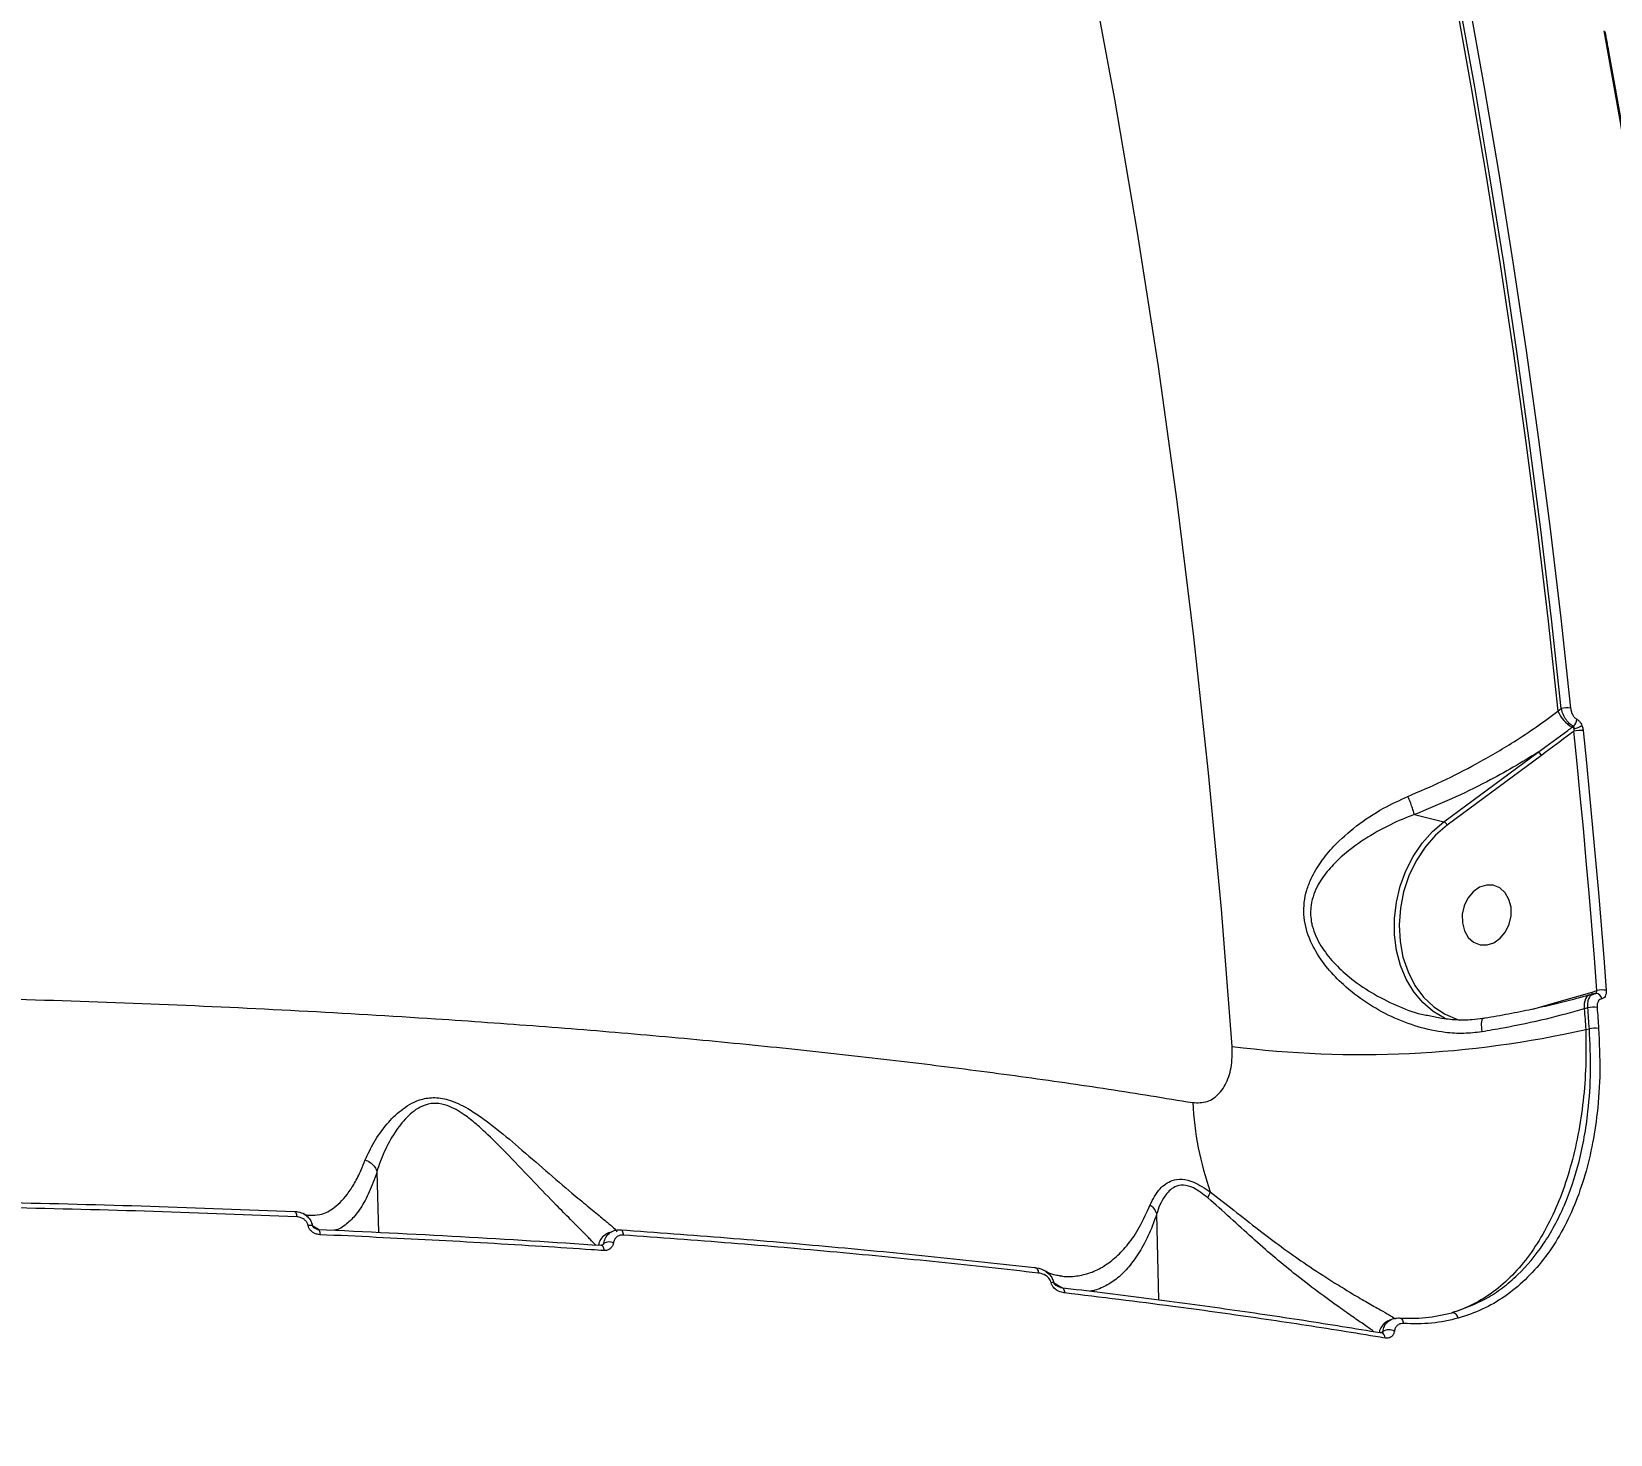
# Model space of a CAD drawing. Header units: millimetres. Extents: x -6901 to 7060, y -7557 to 6158.
# Drawn here: x -494 to -260.9, y 2333.3 to 2540.5 of the extents above; entities that cross this region are included whole.
import ezdxf

# ---------------------------------------------------------------- set-up
doc = ezdxf.new("R2010")
doc.units = ezdxf.units.MM
for name, color, linetype in [('DIKOM_ОБЪЕКТ', 7, 'Continuous'), ('DIKOM_РАЗМЕР_ЗОНА', 7, 'Continuous'), ('DIKOM_РАЗМЕР_ОБЪЕКТА', 7, 'Continuous')]:
    doc.layers.add(name, color=color, linetype=linetype)
doc.styles.add('style1', font='arial.ttf', dxfattribs={"width": 0.8})
doc.dimstyles.new('1-50', dxfattribs={"dimtxt": 300, "dimasz": 200, "dimexe": 100, "dimexo": 0, "dimgap": 100, "dimtad": 1, "dimtxsty": 'style1', "dimcen": 200, "dimclrd": 7, "dimclre": 7, "dimclrt": 7, "dimadec": 1, "dimazin": 2, "dimtfac": 1, "dimtmove": 0, "dimatfit": 2, "dimfxl": 0, "dimlwd": 25, "dimlwe": 18, "dimarcsym": 0})

# ---------------------------------------------------------------- blocks, each defined once
blk = doc.blocks.new('*D2')
at = {"layer": 'Defpoints', "color": 0, "transparency": 16777216}
for p in [(-1102.73, 4151.17), (-5819.23, -4492.42), (4721.24, -4492.42)]:
    blk.add_point(p, dxfattribs=at)
at = {"layer": 'DIKOM_РАЗМЕР_ОБЪЕКТА', "color": 7, "lineweight": 18, "transparency": 16777216}
for p, q in [((-1102.73, 4151.17), (-5919.23, 4151.17)), ((4721.24, -4492.42), (-5919.23, -4492.42))]:
    blk.add_line(p, q, dxfattribs=at)
at = {"layer": 'DIKOM_РАЗМЕР_ОБЪЕКТА', "color": 7, "lineweight": 25, "transparency": 16777216}
blk.add_line((-5819.23, 3951.17), (-5819.23, -4292.42), dxfattribs=at)
at = {"layer": 'DIKOM_РАЗМЕР_ОБЪЕКТА', "color": 7, "transparency": 16777216}
for points in [[(-5852.56, 3951.17), (-5785.89, 3951.17), (-5819.23, 4151.17)], [(-5852.56, -4292.42), (-5785.89, -4292.42), (-5819.23, -4492.42)]]:
    blk.add_solid(points, dxfattribs=at)
at = {"layer": 'DIKOM_РАЗМЕР_ОБЪЕКТА', "color": 7, "transparency": 16777216, "insert": (-6072.4, -170.63), "char_height": 300, "attachment_point": 5, "rotation": 90, "style": 'style1'}
blk.add_mtext('8650', dxfattribs=at)
blk = doc.blocks.new('*D3')
at = {"layer": 'Defpoints', "color": 0, "transparency": 16777216}
for p in [(-1553.27, 6158.28), (-6450.85, -6312.94), (5659.92, -6312.94)]:
    blk.add_point(p, dxfattribs=at)
at = {"layer": 'DIKOM_РАЗМЕР_ЗОНА', "color": 7, "lineweight": 18, "transparency": 16777216}
for p, q in [((-1553.27, 6158.28), (-6550.85, 6158.28)), ((5659.92, -6312.94), (-6550.85, -6312.94))]:
    blk.add_line(p, q, dxfattribs=at)
at = {"layer": 'DIKOM_РАЗМЕР_ЗОНА', "color": 7, "lineweight": 25, "transparency": 16777216}
blk.add_line((-6450.85, 5958.28), (-6450.85, -6112.94), dxfattribs=at)
at = {"layer": 'DIKOM_РАЗМЕР_ЗОНА', "color": 7, "transparency": 16777216}
for points in [[(-6484.18, 5958.28), (-6417.52, 5958.28), (-6450.85, 6158.28)], [(-6484.18, -6112.94), (-6417.52, -6112.94), (-6450.85, -6312.94)]]:
    blk.add_solid(points, dxfattribs=at)
at = {"layer": 'DIKOM_РАЗМЕР_ЗОНА', "color": 7, "transparency": 16777216, "insert": (-6704.02, -77.33), "char_height": 300, "attachment_point": 5, "rotation": 90, "style": 'style1'}
blk.add_mtext('12500', dxfattribs=at)

msp = doc.modelspace()

# ---------------------------------------------------------------- linework, layer by layer
at = {"layer": 'DIKOM_ОБЪЕКТ', "color": 7, "linetype": 'Continuous', "lineweight": 15}
for p, q in [((-268.621, 2440.12), (-268.115, 2440.493)), ((-266.503, 2437.767), (-266.337, 2437.89)), ((-285.464, 2423.799), (-271.523, 2434.076)), ((-271.048, 2433.588), (-284.989, 2423.31)), ((-289.815, 2424.851), (-285.464, 2423.799)), ((-263.576, 2398.648), (-262.863, 2398.858)), ((-272.332, 2396.121), (-268.792, 2397.16)), ((-268.792, 2397.16), (-263.576, 2398.648)), ((-263.959, 2398.203), (-263.997, 2398.191)), ((-263.344, 2398.383), (-263.959, 2398.203)), ((-263.145, 2398.416), (-263.01, 2398.442)), ((-264.199, 2396.316), (-264.728, 2396.16)), ((-264.51, 2393.12), (-263.976, 2393.207)), ((-442.989, 2372.095), (-442.778, 2363.152)), ((-327.867, 2365.833), (-327.571, 2353.212)), ((-409.535, 2361.453), (-409.498, 2361.558)), ((-343.077, 2355.751), (-341.945, 2355.049)), ((-342.683, 2355.314), (-342.645, 2355.284)), ((-342.11, 2356.765), (-342.026, 2356.748)), ((-294.279, 2349.203), (-294.278, 2349.203))]:
    msp.add_line(p, q, dxfattribs=at)
at = {"layer": 'DIKOM_ОБЪЕКТ', "color": 7, "linetype": 'Continuous', "lineweight": 15, "flags": 128}
for points in [[(-316.735, 2390.63), (-318.313, 2410.867), (-320.191, 2431.027), (-322.368, 2451.105), (-324.842, 2471.094), (-327.614, 2490.988), (-330.682, 2510.781), (-334.045, 2530.465), (-337.703, 2550.035)], [(-283.756, 2545.113), (-281.427, 2532.144), (-279.222, 2519.126), (-277.142, 2506.063), (-275.186, 2492.956), (-273.357, 2479.806), (-271.652, 2466.616), (-270.074, 2453.387), (-268.621, 2440.12)], [(-268.115, 2440.493), (-269.567, 2453.732), (-271.144, 2466.933), (-272.846, 2480.096), (-274.673, 2493.218), (-276.625, 2506.299), (-278.701, 2519.335), (-280.902, 2532.325), (-283.226, 2545.269)], [(-281.872, 2545.445), (-279.546, 2532.49), (-277.344, 2519.489), (-275.266, 2506.442), (-273.312, 2493.351), (-271.484, 2480.218), (-269.78, 2467.044), (-268.202, 2453.831), (-266.749, 2440.582)], [(-246.677, 2435.728), (-248.13, 2448.978), (-249.709, 2462.191), (-251.412, 2475.364), (-253.241, 2488.497), (-255.194, 2501.589), (-257.272, 2514.636), (-259.474, 2527.637), (-261.8, 2540.591)], [(-262.863, 2398.858), (-263.23, 2403.661), (-263.614, 2408.46), (-264.014, 2413.254), (-264.43, 2418.045), (-264.862, 2422.832), (-265.311, 2427.614), (-265.776, 2432.392), (-266.257, 2437.165)], [(-264.887, 2437.251), (-264.406, 2432.474), (-263.94, 2427.692), (-263.491, 2422.906), (-263.058, 2418.115), (-262.642, 2413.321), (-262.242, 2408.522), (-261.858, 2403.719), (-261.49, 2398.912)], [(-285.056, 2394.641), (-285.363, 2394.781), (-287.053, 2395.783), (-288.577, 2397.095), (-289.903, 2398.689), (-291.002, 2400.53), (-291.85, 2402.579), (-292.429, 2404.79), (-292.726, 2407.117), (-292.734, 2409.508), (-292.454, 2411.911), (-291.891, 2414.275), (-291.058, 2416.549), (-289.973, 2418.682), (-288.659, 2420.629), (-287.145, 2422.347), (-285.464, 2423.799)], [(-284.989, 2423.31), (-286.705, 2421.816), (-288.238, 2420.037), (-289.552, 2418.015), (-290.613, 2415.801), (-291.398, 2413.446), (-291.886, 2411.009), (-292.067, 2408.548), (-291.935, 2406.122), (-291.494, 2403.791), (-290.754, 2401.609), (-289.734, 2399.631), (-288.458, 2397.904), (-286.956, 2396.47), (-285.266, 2395.363), (-283.428, 2394.609), (-283.098, 2394.517)], [(-278.065, 2405.922), (-277.13, 2406.582), (-276.357, 2407.519), (-275.809, 2408.659), (-275.53, 2409.91), (-275.544, 2411.169), (-275.849, 2412.334), (-276.421, 2413.312), (-277.212, 2414.023), (-278.159, 2414.41), (-279.186, 2414.441), (-280.208, 2414.113), (-281.144, 2413.454), (-281.917, 2412.516), (-282.465, 2411.376), (-282.743, 2410.126), (-282.729, 2408.867), (-282.424, 2407.701), (-281.853, 2406.723), (-281.062, 2406.012), (-280.114, 2405.626), (-279.088, 2405.595), (-278.065, 2405.922)], [(-263.997, 2398.191), (-264.006, 2398.188), (-264.22, 2398.069), (-264.405, 2397.88), (-264.555, 2397.628), (-264.665, 2397.32), (-264.731, 2396.965), (-264.752, 2396.574), (-264.728, 2396.16)], [(-264.728, 2396.16), (-264.7, 2395.78), (-264.673, 2395.4), (-264.645, 2395.02), (-264.618, 2394.64), (-264.591, 2394.26), (-264.564, 2393.88), (-264.537, 2393.5), (-264.51, 2393.12)], [(-263.976, 2393.207), (-264.004, 2393.595), (-264.031, 2393.984), (-264.059, 2394.373), (-264.087, 2394.761), (-264.114, 2395.15), (-264.142, 2395.539), (-264.17, 2395.927), (-264.199, 2396.316)], [(-262.829, 2396.368), (-262.801, 2395.979), (-262.773, 2395.591), (-262.745, 2395.202), (-262.717, 2394.813), (-262.689, 2394.424), (-262.662, 2394.035), (-262.634, 2393.646), (-262.607, 2393.257)], [(-455.169, 2366.245), (-455.109, 2366.254), (-455.05, 2366.228), (-454.996, 2366.167), (-454.947, 2366.074), (-454.906, 2365.952), (-454.874, 2365.805), (-454.853, 2365.638), (-454.842, 2365.458)], [(-451.7, 2363.62), (-451.638, 2363.6), (-451.58, 2363.543), (-451.527, 2363.452), (-451.483, 2363.328), (-451.449, 2363.178), (-451.425, 2363.007), (-451.414, 2362.821)], [(-407.076, 2363.551), (-406.994, 2363.559), (-406.915, 2363.532), (-406.842, 2363.471), (-406.777, 2363.377), (-406.722, 2363.254), (-406.68, 2363.106), (-406.652, 2362.939), (-406.639, 2362.759)], [(-409.943, 2361.259), (-409.86, 2361.276), (-409.852, 2361.275)], [(-409.852, 2361.275), (-409.779, 2361.255), (-409.704, 2361.197), (-409.636, 2361.105), (-409.58, 2360.981), (-409.536, 2360.83), (-409.507, 2360.658), (-409.494, 2360.472)], [(-345.906, 2357.959), (-345.797, 2357.965), (-345.692, 2357.936), (-345.595, 2357.872), (-345.508, 2357.776), (-345.436, 2357.652), (-345.381, 2357.503), (-345.345, 2357.335), (-345.329, 2357.155)], [(-341.95, 2355.041), (-341.855, 2355.019), (-341.752, 2354.959), (-341.66, 2354.864), (-341.583, 2354.738), (-341.525, 2354.586), (-341.486, 2354.414), (-341.469, 2354.228)], [(-292.174, 2350.526), (-292.039, 2350.529), (-291.907, 2350.496), (-291.784, 2350.429), (-291.672, 2350.33), (-291.577, 2350.203), (-291.502, 2350.051), (-291.449, 2349.881), (-291.42, 2349.699)], [(-294.855, 2348.365), (-294.719, 2348.376), (-294.669, 2348.37)]]:
    msp.add_lwpolyline(points, dxfattribs=at)
at = {"layer": 'DIKOM_ОБЪЕКТ', "color": 7, "linetype": 'Continuous', "lineweight": 15}
for centre, radius, start, end in [((-264.223, 2441.949), 4.764, 202.5842, 241.39536), ((-267.222, 2437.317), 3.299, 81.75705, 105.71148), ((-267.127, 2438.936), 1.311, 307.0392, 359.22681), ((-266.884, 2437.026), 0.833, 34.91433, 62.81303), ((-265.37, 2433.982), 3.305, 81.59709, 105.57172), ((-267.993, 2443.072), 5.85, 287.83826, 299.94052), ((-271.865, 2433.269), 0.877, 21.36157, 67.07888), ((-285.804, 2422.993), 0.874, 21.29051, 67.14275), ((-262.037, 2395.372), 3.582, 81.20787, 103.32667), ((-269.416, 2397.078), 0.629, 345.84094, 7.51096), ((-264.031, 2398.557), 0.464, 325.41736, 11.36321), ((-263.019, 2397.579), 0.864, 4.11316, 89.44024), ((-263.378, 2392.798), 3.612, 81.25851, 103.1283), ((-297.656, 2539.444), 150.032, 262.69431, 282.76364), ((-263.161, 2389.674), 3.625, 81.1976, 102.98945), ((-275.002, 2384.803), 47.603, 182.9872, 199.21601), ((-323.638, 2370.084), 3.805, 331.32674, 345.55618), ((-452.821, 2362.387), 1.807, 80.74315, 100.6968), ((-408.737, 2360.067), 1.674, 66.87024, 117.03718), ((-343.15, 2353.952), 1.8, 87.65635, 99.35109), ((-284.267, 2350.355), 0.943, 7.91623, 89.72961), ((-294.928, 2347.613), 0.8, 355.34678, 71.13689), ((-293.571, 2347.101), 1.687, 61.19097, 121.57895)]:
    msp.add_arc(centre, radius, start, end, dxfattribs=at)
for points, knots in [([(-209.081, 2333.695), (-209.193, 2335.43), (-209.72, 2343.569), (-210.871, 2358.084), (-212.633, 2377.218), (-214.689, 2396.296), (-217.024, 2415.314), (-219.641, 2434.265), (-222.539, 2453.146), (-225.718, 2471.95), (-229.178, 2490.671), (-232.917, 2509.305), (-236.934, 2527.845), (-241.23, 2546.287), (-245.802, 2564.624), (-250.65, 2582.853), (-255.773, 2600.966), (-261.169, 2618.958), (-266.837, 2636.825), (-272.776, 2654.56), (-278.983, 2672.159), (-285.457, 2689.616), (-292.198, 2706.925), (-299.2, 2724.082), (-306.466, 2741.081), (-313.987, 2757.919), (-321.775, 2774.584), (-327.443, 2786.267), (-330.517, 2792.391), (-330.851, 2793.056)], [0, 0, 0, 0, 0.0107126, 0.0502721, 0.0898336, 0.1293887, 0.168936, 0.2084746, 0.2480036, 0.2875218, 0.3270278, 0.3665203, 0.4059972, 0.4454582, 0.4849011, 0.5243247, 0.5637268, 0.6031063, 0.6424611, 0.6817893, 0.7210894, 0.7603601, 0.7995983, 0.8388031, 0.8779721, 0.9171042, 0.9561967, 0.9952484, 1, 1, 1, 1]), ([(-246.508, 2435.613), (-246.861, 2438.916), (-247.886, 2448.496), (-249.776, 2464.295), (-252.259, 2482.981), (-254.997, 2501.582), (-257.935, 2519.77), (-260.203, 2532.71), (-261.45, 2539.488), (-261.63, 2540.466)], [0, 0, 0, 0, 0.0934421, 0.2709474, 0.4484562, 0.6259628, 0.8034701, 0.9716359, 1, 1, 1, 1]), ([(-290.76, 2427.54), (-289.065, 2428.268), (-285.647, 2429.736), (-280.382, 2432.437), (-275.743, 2435.157), (-271.739, 2437.797), (-269.663, 2439.343), (-268.621, 2440.12)], [0, 0, 0, 0, 0.2106474, 0.4247476, 0.6762132, 0.8373958, 1, 1, 1, 1]), ([(-266.337, 2437.89), (-266.522, 2437.998), (-266.896, 2438.217), (-267.431, 2438.857), (-267.877, 2439.647), (-268.036, 2440.212), (-268.115, 2440.493)], [0, 0, 0, 0, 0.2425181, 0.4917302, 0.7472654, 1, 1, 1, 1]), ([(-266.749, 2440.582), (-266.719, 2440.4), (-266.66, 2440.037), (-266.436, 2439.531), (-266.145, 2439.122), (-265.924, 2438.985), (-265.816, 2438.918)], [0, 0, 0, 0, 0.2566569, 0.5137042, 0.7612728, 1, 1, 1, 1]), ([(-265.816, 2438.918), (-265.714, 2438.856), (-265.512, 2438.731), (-265.252, 2438.393), (-265.13, 2438.126), (-265.073, 2438.003)], [0, 0, 0, 0, 0.3509786, 0.7014262, 1, 1, 1, 1]), ([(-271.523, 2434.076), (-270.061, 2435.149), (-268.38, 2436.381), (-266.719, 2437.608), (-266.503, 2437.767)], [0, 0, 0, 0, 0.8701977, 1, 1, 1, 1]), ([(-266.257, 2437.165), (-266.413, 2437.05), (-268.014, 2435.866), (-269.608, 2434.669), (-271.048, 2433.588)], [0, 0, 0, 0, 0.0974038, 1, 1, 1, 1]), ([(-266.201, 2437.503), (-266.202, 2437.557), (-266.203, 2437.667), (-266.243, 2437.797), (-266.297, 2437.866), (-266.329, 2437.885), (-266.337, 2437.89)], [0, 0, 0, 0, 0.3284554, 0.6786491, 0.9205646, 1, 1, 1, 1]), ([(-266.257, 2437.165), (-266.237, 2437.247), (-266.209, 2437.36), (-266.203, 2437.472), (-266.201, 2437.503)], [0, 0, 0, 0, 0.7206694, 1, 1, 1, 1]), ([(-265.073, 2438.003), (-265.047, 2437.933), (-264.955, 2437.69), (-264.915, 2437.434), (-264.887, 2437.251)], [0, 0, 0, 0, 0.2877673, 1, 1, 1, 1]), ([(-271.523, 2434.076), (-272.743, 2433.325), (-275.193, 2431.816), (-279.477, 2429.487), (-284.348, 2427.09), (-287.983, 2425.601), (-289.815, 2424.851)], [0, 0, 0, 0, 0.2160656, 0.434109, 0.7147626, 1, 1, 1, 1]), ([(-279.862, 2392.769), (-280.744, 2392.668), (-282.528, 2392.464), (-285.696, 2392.662), (-289.317, 2393.416), (-293.236, 2394.927), (-296.958, 2397.022), (-300.104, 2399.448), (-302.678, 2402.106), (-304.683, 2404.95), (-305.818, 2407.725), (-306.169, 2410.103), (-306.116, 2411.915), (-305.741, 2413.702), (-304.957, 2415.744), (-303.635, 2417.946), (-301.432, 2420.578), (-298.386, 2423.261), (-294.685, 2425.738), (-291.982, 2426.979), (-290.76, 2427.54)], [0, 0, 0, 0, 0.0446308, 0.0901841, 0.157889, 0.2276918, 0.2976115, 0.3691171, 0.4242589, 0.4808137, 0.5408154, 0.5708599, 0.6019603, 0.6340844, 0.6670383, 0.7192641, 0.7727745, 0.8517183, 0.9329881, 1, 1, 1, 1]), ([(-289.818, 2424.853), (-289.853, 2424.994), (-289.922, 2425.274), (-290.145, 2425.946), (-290.415, 2426.683), (-290.632, 2427.229), (-290.742, 2427.497), (-290.76, 2427.54)], [0, 0, 0, 0, 0.2462249, 0.4924953, 0.7387313, 0.9580408, 1, 1, 1, 1]), ([(-289.818, 2424.853), (-289.819, 2424.853), (-291.031, 2424.412), (-293.589, 2423.319), (-297.251, 2421.257), (-300.266, 2419.002), (-302.521, 2416.738), (-303.866, 2414.879), (-304.697, 2413.097), (-305.174, 2411.3), (-305.164, 2409.666), (-304.726, 2407.602), (-303.727, 2405.437), (-301.767, 2402.958), (-299.257, 2400.635), (-296.166, 2398.472), (-292.565, 2396.671), (-289.759, 2395.554), (-288.163, 2395.264), (-287.867, 2395.21)], [0, 0, 0, 0, 0.0000582, 0.0806641, 0.175478, 0.2727228, 0.3336464, 0.3957872, 0.4315477, 0.4682962, 0.5200334, 0.5345711, 0.6008969, 0.6645054, 0.7302717, 0.8140367, 0.8994941, 0.9813124, 1, 1, 1, 1]), ([(-289.815, 2424.851), (-289.816, 2424.851), (-289.817, 2424.852), (-289.818, 2424.853), (-289.818, 2424.853)], [0, 0, 0, 0, 0.5670944, 1, 1, 1, 1]), ([(-263.046, 2398.45), (-263.043, 2398.451), (-263.004, 2398.463), (-262.944, 2398.539), (-262.882, 2398.667), (-262.864, 2398.785), (-262.863, 2398.849), (-262.863, 2398.858)], [0, 0, 0, 0, 0.0264821, 0.335248, 0.6442795, 0.9524359, 1, 1, 1, 1]), ([(-261.49, 2398.912), (-261.488, 2398.887), (-261.476, 2398.698), (-261.501, 2398.357), (-261.638, 2397.972), (-261.862, 2397.705), (-262.059, 2397.662), (-262.157, 2397.641)], [0, 0, 0, 0, 0.0372867, 0.2778866, 0.5186457, 0.7592908, 1, 1, 1, 1]), ([(-912.071, 2359.725), (-908.562, 2360.742), (-901.539, 2362.776), (-890.05, 2365.731), (-877.903, 2368.604), (-864.882, 2371.42), (-850.992, 2374.166), (-836.234, 2376.833), (-820.839, 2379.376), (-804.385, 2381.855), (-786.847, 2384.248), (-768.223, 2386.534), (-748.866, 2388.66), (-728.811, 2390.609), (-708.114, 2392.371), (-687.255, 2393.903), (-666.312, 2395.205), (-645.362, 2396.283), (-624.039, 2397.156), (-602.403, 2397.809), (-580.522, 2398.235), (-558.898, 2398.424), (-537.599, 2398.382), (-516.686, 2398.117), (-495.799, 2397.624), (-475.014, 2396.897), (-454.408, 2395.931), (-435.749, 2394.825), (-418.988, 2393.636), (-403.994, 2392.414), (-389.332, 2391.056), (-375.055, 2389.565), (-361.227, 2387.948), (-347.849, 2386.204), (-334.883, 2384.34), (-326.655, 2382.995), (-322.541, 2382.322)], [0, 0, 0, 0, 0.0277653, 0.0555638, 0.0833623, 0.1111275, 0.1400314, 0.1689728, 0.1979142, 0.2268179, 0.2582447, 0.2896958, 0.3211225, 0.3534672, 0.3858384, 0.4181831, 0.4495059, 0.4808529, 0.5121758, 0.5444125, 0.5766756, 0.6089124, 0.6401609, 0.6714335, 0.702682, 0.7348411, 0.7670265, 0.7991856, 0.8241463, 0.849107, 0.8742669, 0.8994268, 0.9244694, 0.9495121, 0.974756, 1, 1, 1, 1]), ([(-264.004, 2398.215), (-264.716, 2398.008), (-266.39, 2397.523), (-269.239, 2396.808), (-272.492, 2396.069), (-275.891, 2395.394), (-278.321, 2394.948), (-279.625, 2394.749), (-279.741, 2394.731)], [0, 0, 0, 0, 0.1518168, 0.3573857, 0.5643852, 0.7721231, 0.9797979, 1, 1, 1, 1]), ([(-264.199, 2396.316), (-264.202, 2396.357), (-264.227, 2396.67), (-264.195, 2397.236), (-263.979, 2397.867), (-263.677, 2398.265), (-263.428, 2398.327), (-263.336, 2398.35)], [0, 0, 0, 0, 0.0414034, 0.309281, 0.5770022, 0.8444677, 1, 1, 1, 1]), ([(-262.991, 2398.421), (-263.044, 2398.428), (-263.166, 2398.443), (-263.276, 2398.386), (-263.338, 2398.353)], [0, 0, 0, 0, 0.4341512, 1, 1, 1, 1]), ([(-262.157, 2397.641), (-262.256, 2397.619), (-262.453, 2397.576), (-262.678, 2397.308), (-262.816, 2396.923), (-262.843, 2396.582), (-262.831, 2396.393), (-262.829, 2396.368)], [0, 0, 0, 0, 0.2407687, 0.4813746, 0.7220838, 0.9628458, 1, 1, 1, 1]), ([(-279.735, 2394.752), (-280.248, 2394.673), (-281.523, 2394.477), (-283.643, 2394.498), (-285.857, 2394.705), (-287.263, 2395.037), (-287.872, 2395.181)], [0, 0, 0, 0, 0.1917552, 0.4765338, 0.7730874, 1, 1, 1, 1]), ([(-279.729, 2394.696), (-279.741, 2394.701), (-279.808, 2394.731), (-279.885, 2394.507), (-279.939, 2394.039), (-279.925, 2393.448), (-279.888, 2393.004), (-279.867, 2392.813), (-279.862, 2392.769)], [0, 0, 0, 0, 0.0570614, 0.3112727, 0.5654512, 0.8196364, 0.9586525, 1, 1, 1, 1]), ([(-264.728, 2396.16), (-266.569, 2395.648), (-270.306, 2394.608), (-275.529, 2393.51), (-278.797, 2392.951), (-279.862, 2392.769)], [0, 0, 0, 0, 0.395872, 0.8032194, 1, 1, 1, 1]), ([(-284.263, 2351.299), (-282.533, 2351.91), (-279.911, 2352.836), (-276.776, 2354.941), (-273.845, 2357.422), (-271.264, 2360.514), (-269.082, 2364.129), (-267.181, 2368.073), (-265.707, 2372.474), (-264.683, 2377.223), (-264.05, 2381.64), (-263.686, 2386.953), (-263.879, 2391.111), (-263.976, 2393.207)], [0, 0, 0, 0, 0.1307416, 0.1980635, 0.2653853, 0.396115, 0.4634495, 0.5307836, 0.6611998, 0.7283454, 0.7954953, 0.896891, 1, 1, 1, 1]), ([(-264.51, 2393.12), (-264.487, 2391.33), (-264.441, 2387.751), (-264.843, 2382.532), (-265.597, 2377.5), (-266.726, 2372.73), (-268.207, 2368.278), (-270.04, 2364.221), (-272.194, 2360.599), (-274.643, 2357.464), (-277.366, 2354.876), (-280.323, 2352.861), (-282.669, 2351.789), (-284.006, 2351.378), (-284.263, 2351.299)], [0, 0, 0, 0, 0.0874429, 0.174886, 0.2633143, 0.3520178, 0.4404471, 0.5297485, 0.6193392, 0.708642, 0.7985505, 0.888751, 0.9786593, 1, 1, 1, 1]), ([(-262.607, 2393.257), (-262.51, 2391.135), (-262.318, 2386.89), (-262.717, 2381.044), (-263.541, 2375.739), (-264.74, 2371), (-266.335, 2366.607), (-268.33, 2362.631), (-270.693, 2359.11), (-273.397, 2356.083), (-276.432, 2353.623), (-279.732, 2351.681), (-282.134, 2350.883), (-283.333, 2350.485)], [0, 0, 0, 0, 0.1021822, 0.2043673, 0.2924888, 0.3808921, 0.4690119, 0.5574041, 0.6460762, 0.7344684, 0.8228835, 0.9115812, 1, 1, 1, 1]), ([(-322.541, 2382.322), (-321.813, 2382.303), (-320.347, 2382.265), (-318.514, 2383.583), (-317.238, 2385.738), (-316.672, 2388.234), (-316.717, 2389.946), (-316.735, 2390.63)], [0, 0, 0, 0, 0.2099039, 0.4228929, 0.6382677, 0.8553572, 1, 1, 1, 1]), ([(-444.719, 2373.848), (-444.328, 2374.72), (-443.54, 2376.48), (-441.724, 2379.021), (-439.871, 2380.903), (-438.207, 2382.072), (-436.66, 2382.809), (-434.724, 2383.178), (-432.213, 2382.792), (-429.811, 2381.631), (-427.611, 2380.19), (-425.086, 2378.285), (-421.852, 2375.575), (-417.963, 2372.184), (-414.565, 2369.262), (-411.882, 2367.017), (-410.03, 2365.5), (-408.67, 2364.378), (-407.822, 2363.641), (-407.642, 2363.379), (-407.559, 2363.258)], [0, 0, 0, 0, 0.0753135, 0.1521206, 0.2131844, 0.2441327, 0.2756859, 0.312982, 0.3506012, 0.4012241, 0.4378765, 0.4745873, 0.5507926, 0.6403397, 0.7326466, 0.7930004, 0.8549417, 0.9047751, 0.9561052, 1, 1, 1, 1]), ([(-410.742, 2361.308), (-410.974, 2361.568), (-411.455, 2362.106), (-412.724, 2363.372), (-414.408, 2365.051), (-416.797, 2367.473), (-419.835, 2370.632), (-423.222, 2374.208), (-426.076, 2377.103), (-428.281, 2379.137), (-429.855, 2380.393), (-431.313, 2381.329), (-432.698, 2381.98), (-433.815, 2382.212), (-435.063, 2382.215), (-436.252, 2381.909), (-437.562, 2381.097), (-438.981, 2379.81), (-440.54, 2377.758), (-442.013, 2374.999), (-442.73, 2373.072), (-442.99, 2372.107), (-442.99, 2372.106)], [0, 0, 0, 0, 0.0502729, 0.104131, 0.1687637, 0.2350305, 0.33154, 0.4307951, 0.5082661, 0.5481178, 0.587887, 0.612664, 0.6381208, 0.6682075, 0.6740734, 0.710006, 0.7411022, 0.7731211, 0.8371045, 0.9178187, 0.999912, 1, 1, 1, 1]), ([(-452.878, 2365.699), (-452.396, 2365.694), (-451.266, 2365.682), (-449.395, 2366.6), (-447.68, 2368.248), (-446.289, 2370.38), (-445.413, 2372.094), (-444.915, 2373.353), (-444.719, 2373.848)], [0, 0, 0, 0, 0.1573267, 0.3689487, 0.636486, 0.7738488, 0.9111869, 1, 1, 1, 1]), ([(-444.719, 2373.848), (-444.673, 2373.832), (-444.354, 2373.717), (-443.817, 2373.401), (-443.242, 2372.804), (-443.074, 2372.339), (-442.99, 2372.106)], [0, 0, 0, 0, 0.054459, 0.3767071, 0.6883597, 1, 1, 1, 1]), ([(-442.989, 2372.095), (-443.168, 2371.57), (-443.713, 2369.978), (-444.729, 2367.787), (-446.055, 2365.721), (-447.56, 2364.274), (-448.665, 2363.497), (-449.313, 2363.482), (-449.353, 2363.481)], [0, 0, 0, 0, 0.1037646, 0.3145835, 0.5261467, 0.7371487, 0.9837094, 1, 1, 1, 1]), ([(-442.99, 2372.106), (-442.99, 2372.105), (-442.989, 2372.102), (-442.989, 2372.098), (-442.989, 2372.096), (-442.989, 2372.095)], [0, 0, 0, 0, 0.3286895, 0.8035757, 1, 1, 1, 1]), ([(-328.835, 2367.212), (-328.416, 2368.057), (-327.842, 2369.215), (-326.584, 2370.339), (-325.536, 2370.909), (-324.136, 2371.111), (-322.178, 2370.607), (-320.768, 2369.674), (-319.953, 2369.135)], [0, 0, 0, 0, 0.3030814, 0.4152384, 0.5295189, 0.668759, 0.8085456, 1, 1, 1, 1]), ([(-320.299, 2368.258), (-321.006, 2368.811), (-322.21, 2369.754), (-323.952, 2370.253), (-325.157, 2369.969), (-326.039, 2369.318), (-327.081, 2368.03), (-327.609, 2366.802), (-327.868, 2365.845), (-327.868, 2365.844)], [0, 0, 0, 0, 0.1886195, 0.3216678, 0.4555467, 0.569145, 0.6831305, 0.9996843, 1, 1, 1, 1]), ([(-319.953, 2369.135), (-318.795, 2368.243), (-316.435, 2366.426), (-312.928, 2363.618), (-309.459, 2361.012), (-305.969, 2358.542), (-302.358, 2356.164), (-299.179, 2354.218), (-296.653, 2352.747), (-294.796, 2351.695), (-293.414, 2350.907), (-292.786, 2350.512), (-292.654, 2350.384), (-292.622, 2350.352)], [0, 0, 0, 0, 0.105325, 0.2145498, 0.3102882, 0.4080629, 0.5195906, 0.6352785, 0.7180656, 0.8031651, 0.8862448, 0.9724051, 1, 1, 1, 1]), ([(-541.604, 2368.007), (-534.311, 2367.99), (-519.727, 2367.956), (-498.002, 2367.614), (-476.415, 2367.076), (-462.251, 2366.522), (-455.169, 2366.245)], [0, 0, 0, 0, 0.2485951, 0.4971902, 0.7485951, 1, 1, 1, 1]), ([(-454.842, 2365.458), (-461.86, 2365.733), (-475.897, 2366.282), (-497.447, 2366.823), (-519.3, 2367.17), (-534.082, 2367.205), (-541.474, 2367.222)], [0, 0, 0, 0, 0.2485952, 0.4971901, 0.7485948, 1, 1, 1, 1]), ([(-455.169, 2366.245), (-454.979, 2366.232), (-454.504, 2366.201), (-453.81, 2365.937), (-453.185, 2365.469), (-452.726, 2364.875), (-452.596, 2364.408), (-452.531, 2364.171)], [0, 0, 0, 0, 0.1576329, 0.3931668, 0.5991502, 0.7967457, 1, 1, 1, 1]), ([(-342.026, 2356.748), (-341.945, 2356.73), (-341.162, 2356.564), (-339.694, 2356.677), (-337.635, 2357.126), (-335.667, 2358.092), (-333.803, 2359.49), (-332.043, 2361.39), (-330.347, 2363.815), (-329.339, 2366.08), (-328.835, 2367.212)], [0, 0, 0, 0, 0.0165926, 0.1596807, 0.305175, 0.450654, 0.5858832, 0.7210793, 0.8606109, 1, 1, 1, 1]), ([(-328.835, 2367.212), (-328.802, 2367.187), (-328.562, 2367.01), (-328.138, 2366.579), (-327.963, 2366.102), (-327.868, 2365.844)], [0, 0, 0, 0, 0.0699047, 0.4977825, 1, 1, 1, 1]), ([(-295.843, 2348.523), (-295.863, 2348.541), (-296.125, 2348.765), (-297.148, 2349.47), (-298.842, 2350.648), (-301.168, 2352.27), (-304.118, 2354.408), (-307.429, 2356.962), (-310.678, 2359.641), (-313.818, 2362.378), (-317.029, 2365.35), (-319.199, 2367.28), (-320.299, 2368.258)], [0, 0, 0, 0, 0.0079589, 0.1015629, 0.1930399, 0.2870589, 0.4122835, 0.5419808, 0.6502854, 0.7606319, 0.87869, 1, 1, 1, 1]), ([(-453.157, 2364.163), (-453.198, 2364.306), (-453.281, 2364.593), (-453.576, 2364.958), (-453.977, 2365.249), (-454.419, 2365.417), (-454.72, 2365.446), (-454.842, 2365.458)], [0, 0, 0, 0, 0.1919903, 0.3835971, 0.5901969, 0.8340699, 1, 1, 1, 1]), ([(-452.881, 2365.643), (-452.912, 2365.641), (-453.094, 2365.627), (-453.402, 2365.697), (-453.776, 2365.892), (-453.906, 2365.959)], [0, 0, 0, 0, 0.1190838, 0.6953763, 1, 1, 1, 1]), ([(-451.414, 2362.821), (-451.54, 2362.833), (-451.852, 2362.864), (-452.311, 2363.042), (-452.725, 2363.346), (-453.029, 2363.722), (-453.114, 2364.016), (-453.157, 2364.163)], [0, 0, 0, 0, 0.1655219, 0.4120066, 0.6200293, 0.8097119, 1, 1, 1, 1]), ([(-452.531, 2364.171), (-452.488, 2364.144), (-452.168, 2363.945), (-451.851, 2363.756), (-451.576, 2363.593)], [0, 0, 0, 0, 0.1348823, 1, 1, 1, 1]), ([(-452.531, 2364.171), (-452.521, 2364.139), (-452.504, 2364.083), (-452.441, 2363.979), (-452.347, 2363.873), (-452.259, 2363.816), (-452.217, 2363.788)], [0, 0, 0, 0, 0.1723515, 0.2958487, 0.6608228, 1, 1, 1, 1]), ([(-327.867, 2365.833), (-327.913, 2365.7), (-328.368, 2364.364), (-329.307, 2362.13), (-330.78, 2359.565), (-332.365, 2357.546), (-334.058, 2356.007), (-335.831, 2355.01), (-337.052, 2354.516), (-337.683, 2354.487), (-337.689, 2354.486)], [0, 0, 0, 0, 0.0174053, 0.1752371, 0.3331944, 0.4970309, 0.6609083, 0.8295634, 0.9982342, 1, 1, 1, 1]), ([(-327.868, 2365.844), (-327.868, 2365.843), (-327.868, 2365.84), (-327.867, 2365.836), (-327.867, 2365.834), (-327.867, 2365.833)], [0, 0, 0, 0, 0.3486059, 0.8030109, 1, 1, 1, 1]), ([(-451.698, 2363.639), (-451.777, 2363.638), (-451.951, 2363.637), (-452.123, 2363.734), (-452.217, 2363.788)], [0, 0, 0, 0, 0.451619, 1, 1, 1, 1]), ([(-451.764, 2363.602), (-444.689, 2363.269), (-430.519, 2362.602), (-416.808, 2361.707), (-409.943, 2361.259)], [0, 0, 0, 0, 0.4992721, 1, 1, 1, 1]), ([(-409.494, 2360.472), (-410.097, 2360.514), (-413.112, 2360.719), (-421.498, 2361.263), (-434.801, 2362.044), (-445.873, 2362.562), (-451.414, 2362.821)], [0, 0, 0, 0, 0.0441424, 0.2207201, 0.610015, 1, 1, 1, 1]), ([(-408.323, 2363.217), (-408.355, 2363.215), (-408.666, 2363.192), (-409.22, 2362.909), (-409.844, 2362.354), (-410.212, 2361.765), (-410.26, 2361.384), (-410.273, 2361.279)], [0, 0, 0, 0, 0.0331588, 0.3195462, 0.6059399, 0.892262, 1, 1, 1, 1]), ([(-409.498, 2361.558), (-409.436, 2361.814), (-409.304, 2362.363), (-408.752, 2363.032), (-407.977, 2363.494), (-407.375, 2363.532), (-407.076, 2363.551)], [0, 0, 0, 0, 0.2241374, 0.4807324, 0.741509, 1, 1, 1, 1]), ([(-408.079, 2361.606), (-408.116, 2361.455), (-408.194, 2361.13), (-408.519, 2360.747), (-408.969, 2360.491), (-409.319, 2360.479), (-409.494, 2360.472)], [0, 0, 0, 0, 0.221386, 0.4743767, 0.7372949, 1, 1, 1, 1]), ([(-409.379, 2362.036), (-409.395, 2361.994), (-409.416, 2361.935), (-409.405, 2361.957), (-409.402, 2361.964)], [0, 0, 0, 0, 0.7227408, 1, 1, 1, 1]), ([(-406.639, 2362.759), (-406.817, 2362.752), (-407.173, 2362.74), (-407.632, 2362.479), (-407.963, 2362.089), (-408.042, 2361.759), (-408.079, 2361.606)], [0, 0, 0, 0, 0.2632546, 0.5266665, 0.781281, 1, 1, 1, 1]), ([(-407.076, 2363.551), (-401.785, 2363.163), (-391.203, 2362.388), (-375.742, 2361.048), (-360.573, 2359.59), (-350.795, 2358.502), (-345.906, 2357.959)], [0, 0, 0, 0, 0.2490973, 0.4981944, 0.7490968, 1, 1, 1, 1]), ([(-345.329, 2357.155), (-350.193, 2357.696), (-359.922, 2358.778), (-375.084, 2360.238), (-390.615, 2361.585), (-401.298, 2362.367), (-406.639, 2362.759)], [0, 0, 0, 0, 0.2490964, 0.4981944, 0.7490969, 1, 1, 1, 1]), ([(-409.505, 2361.537), (-409.508, 2361.519), (-409.517, 2361.455), (-409.568, 2361.378), (-409.653, 2361.293), (-409.781, 2361.282), (-409.854, 2361.277)], [0, 0, 0, 0, 0.0726965, 0.2622583, 0.5740142, 1, 1, 1, 1]), ([(-345.906, 2357.959), (-345.805, 2357.949), (-345.272, 2357.902), (-344.442, 2357.612), (-343.682, 2356.988), (-343.249, 2356.372), (-343.135, 2355.963), (-343.077, 2355.751)], [0, 0, 0, 0, 0.0825468, 0.4350841, 0.6772716, 0.8329967, 1, 1, 1, 1]), ([(-343.443, 2355.728), (-343.482, 2355.859), (-343.56, 2356.118), (-343.856, 2356.504), (-344.371, 2356.903), (-344.909, 2357.096), (-345.261, 2357.145), (-345.329, 2357.155)], [0, 0, 0, 0, 0.1455572, 0.2899472, 0.5320832, 0.9098067, 1, 1, 1, 1]), ([(-342.117, 2356.741), (-342.338, 2356.764), (-342.907, 2356.824), (-343.693, 2357.083), (-344.296, 2357.422), (-344.491, 2357.532)], [0, 0, 0, 0, 0.3012391, 0.7739895, 1, 1, 1, 1]), ([(-341.469, 2354.228), (-341.544, 2354.239), (-341.913, 2354.292), (-342.479, 2354.503), (-343.015, 2354.925), (-343.322, 2355.328), (-343.402, 2355.594), (-343.443, 2355.728)], [0, 0, 0, 0, 0.0951059, 0.4719693, 0.7157875, 0.857191, 1, 1, 1, 1]), ([(-343.077, 2355.751), (-343.067, 2355.723), (-343.048, 2355.667), (-342.984, 2355.57), (-342.864, 2355.436), (-342.753, 2355.361), (-342.683, 2355.314)], [0, 0, 0, 0, 0.1112473, 0.2176977, 0.5073874, 1, 1, 1, 1]), ([(-341.949, 2355.072), (-342.035, 2355.073), (-342.275, 2355.075), (-342.525, 2355.227), (-342.684, 2355.324)], [0, 0, 0, 0, 0.3611268, 1, 1, 1, 1]), ([(-342.081, 2355.028), (-337.949, 2354.528), (-329.684, 2353.527), (-317.715, 2351.901), (-306.044, 2350.193), (-298.585, 2348.974), (-294.855, 2348.365)], [0, 0, 0, 0, 0.2493132, 0.4986282, 0.7493133, 1, 1, 1, 1]), ([(-294.131, 2347.548), (-294.606, 2347.628), (-296.983, 2348.024), (-303.246, 2349.038), (-313.146, 2350.538), (-326.456, 2352.396), (-336.097, 2353.573), (-341.469, 2354.228)], [0, 0, 0, 0, 0.032167, 0.1608353, 0.4183958, 0.6759582, 1, 1, 1, 1]), ([(-293.272, 2350.234), (-293.497, 2350.156), (-293.988, 2349.986), (-294.566, 2349.419), (-294.925, 2348.867), (-294.972, 2348.515), (-294.981, 2348.442)], [0, 0, 0, 0, 0.270278, 0.5924305, 0.9146232, 1, 1, 1, 1]), ([(-294.454, 2348.538), (-294.4, 2348.793), (-294.29, 2349.307), (-293.8, 2349.964), (-293.082, 2350.447), (-292.475, 2350.5), (-292.174, 2350.526)], [0, 0, 0, 0, 0.2147061, 0.4347846, 0.71884, 1, 1, 1, 1]), ([(-292.174, 2350.526), (-290.822, 2350.488), (-288.098, 2350.413), (-285.547, 2351.002), (-284.263, 2351.299)], [0, 0, 0, 0, 0.4964827, 1, 1, 1, 1]), ([(-283.333, 2350.485), (-284.628, 2350.186), (-287.235, 2349.584), (-290.019, 2349.661), (-291.42, 2349.699)], [0, 0, 0, 0, 0.4964953, 1, 1, 1, 1]), ([(-294.456, 2348.544), (-294.457, 2348.532), (-294.459, 2348.493), (-294.474, 2348.446), (-294.496, 2348.399), (-294.522, 2348.384), (-294.554, 2348.347), (-294.66, 2348.37), (-294.669, 2348.373)], [0, 0, 0, 0, 0.0283901, 0.0930176, 0.2077568, 0.4188265, 0.9455196, 1, 1, 1, 1]), ([(-292.758, 2348.579), (-292.763, 2348.541), (-292.787, 2348.369), (-292.9, 2348.068), (-293.177, 2347.738), (-293.603, 2347.519), (-293.95, 2347.538), (-294.131, 2347.548)], [0, 0, 0, 0, 0.0490358, 0.2178974, 0.4266727, 0.702233, 1, 1, 1, 1]), ([(-291.42, 2349.699), (-291.597, 2349.692), (-291.946, 2349.678), (-292.364, 2349.419), (-292.657, 2349.046), (-292.725, 2348.731), (-292.758, 2348.579)], [0, 0, 0, 0, 0.2974431, 0.5890475, 0.8028604, 1, 1, 1, 1])]:
    msp.add_open_spline(points, degree=3, knots=knots, dxfattribs=at)
at = {"layer": 'DIKOM_РАЗМЕР_ОБЪЕКТА'}
msp.add_arc((-1105.436, 2273.364), 1019.678, 345.536441, 42.546698, dxfattribs=at)

# ---------------------------------------------------------------- dimensions: what is measured, and where the dimension line sits
at = {"layer": 'DIKOM_РАЗМЕР_ЗОНА'}
dim = msp.add_linear_dim(base=(-6450.85, -6312.937), p1=(-1553.272, 6158.285), p2=(5659.925, -6312.937), angle=90, text='12500', dimstyle='1-50', dxfattribs=at)
dim.commit()
dim.dimension.update_dxf_attribs({"geometry": '*D3', "text_midpoint": (-6450.85, -77.326), "dimtype": 160})
at = {"layer": 'DIKOM_РАЗМЕР_ОБЪЕКТА'}
dim = msp.add_linear_dim(base=(-5819.225, -4492.425), p1=(-1102.732, 4151.169), p2=(4721.24, -4492.425), angle=90, text='8650', dimstyle='1-50', dxfattribs=at)
dim.commit()
dim.dimension.update_dxf_attribs({"geometry": '*D2', "text_midpoint": (-5819.225, -170.628), "dimtype": 160})

doc.saveas('drawing.dxf')
